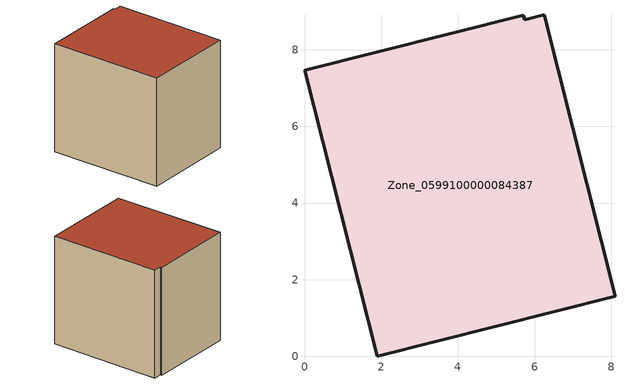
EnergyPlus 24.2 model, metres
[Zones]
Zone_0599100000084387
 floor ground (C_G): 5.74,8.78 6.25,8.91 8.1,1.56 1.9,0 0,7.46 5.7,8.9 z0
 wall outside (C_F): 1.9,0 8.1,1.56 6.25,8.91 5.74,8.78 5.7,8.9 0,7.46 1.9,0 z0:7.28
 roof outside (C_R): 6.25,8.91 5.74,8.78 5.7,8.9 0,7.46 1.9,0 8.1,1.56 z7.28
[BUILDING]
Pand.0599100000084387: North Axis=0; Terrain=City; Loads Convergence Tolerance Value=0.04; Temperature Convergence Tolerance Value=0.4; Solar Distribution=FullExterior; Maximum Number of Warmup Days=25; Minimum Number of Warmup Days=1
[Site:Location]
Rotterdam.The.Hague.AP_ZH_NLD Design_Conditions: Latitude=51.96; Longitude=4.45; Time Zone=1; Elevation=-4.5
[SITE:GROUNDTEMPERATURE:BUILDINGSURFACE]
18, 18, 18, 18, 18, 18, 18, 18, 18, 18, 18, 18
[MATERIAL] Thermal Absorptance=0.9; Solar Absorptance=0.7; Visible Absorptance=0.7
Name | Roughness | Thickness | Conductivity | Density | Specific Heat
G.TI.1965-1974 | MediumSmooth | 0.15 | 0.882353 | 540 | 1210
F.TI.1965-1974 | Rough | 0.3 | 0.697674 | 1920 | 840
R.TI.1965-1974 | MediumRough | 0.2 | 0.232558 | 1500 | 1000
[CONSTRUCTION]
C_G: G.TI.1965-1974
C_F: F.TI.1965-1974
C_R: R.TI.1965-1974
[ZONE]
Zone_0599100000084387: Type=1; Multiplier=1; Ceiling Height=Autocalculate; Volume=Autocalculate; Floor Area=autocalculate; Part of Total Floor Area=Yes
[ZONEINFILTRATION:DESIGNFLOWRATE]
Infil_Zone_0599100000084387: Zone or ZoneList or Space or SpaceList=Zone_0599100000084387; Schedule=AlwaysOn; Design Flow Rate Calculation Method=Flow/Area; Flow Rate per Floor Area=0.003; Constant Term Coefficient=1; Temperature Term Coefficient=0; Velocity Term Coefficient=0; Velocity Squared Term Coefficient=0
[HVACTEMPLATE:ZONE:IDEALLOADSAIRSYSTEM]
Zone_0599100000084387: Maximum Heating Supply Air Temperature=50; Minimum Cooling Supply Air Temperature=13; Maximum Heating Supply Air Humidity Ratio=0.0156; Minimum Cooling Supply Air Humidity Ratio=0.0077; Heating Limit=NoLimit; Cooling Limit=NoLimit; Dehumidification Control Type=ConstantSensibleHeatRatio; Cooling Sensible Heat Ratio=0.7; Dehumidification Setpoint=60; Humidification Control Type=None; Humidification Setpoint=30; Outdoor Air Method=None; Outdoor Air Flow Rate per Person=0.00944; Outdoor Air Flow Rate per Zone Floor Area=0; Outdoor Air Flow Rate per Zone=0; Demand Controlled Ventilation Type=None; Outdoor Air Economizer Type=NoEconomizer; Heat Recovery Type=None; Sensible Heat Recovery Effectiveness=0.7; Latent Heat Recovery Effectiveness=0.65
[ZONECONTROL:THERMOSTAT]
ThermostatControl_Zone_0599100000084387: Zone or ZoneList=Zone_0599100000084387; Control Type Schedule=DualSetpointControlType; Control 1=Thermostat_Zone_0599100000084387; Temperature Difference Between Cutout And Setpoint=0
[THERMOSTATSETPOINT:DUALSETPOINT]
Thermostat_Zone_0599100000084387: Heating Setpoint Temperature Schedule=HeatingSetpoint_Zone_0599100000084387; Cooling Setpoint Temperature Schedule=CoolingSetpoint_Zone_0599100000084387
[SCHEDULE:COMPACT]
HeatingSetpoint_Zone_0599100000084387: Through: 12/31, For: AllDays, Until: 24:00, 21
CoolingSetpoint_Zone_0599100000084387: Through: 12/31, For: AllDays, Until: 24:00, 24
DualSetpointControlType: Through: 12/31, For: AllDays, Until: 24:00, 4
AlwaysOn: Through: 12/31, For: AllDays, Until: 24:00, 1
